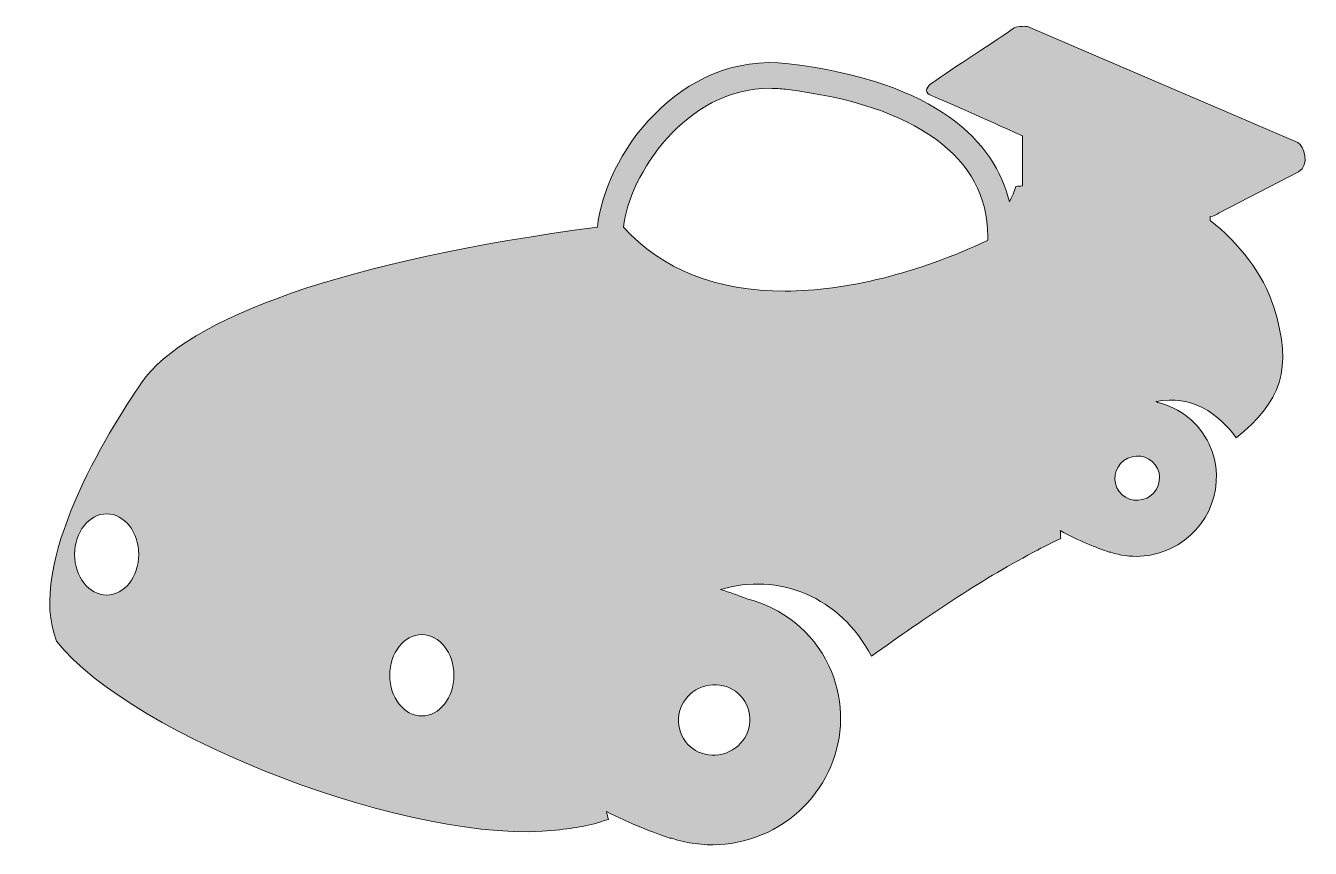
# Model space of a CAD drawing. Header units: inches. Extents: x -2 to 102, y 0 to 66.
import ezdxf

# ---------------------------------------------------------------- set-up
doc = ezdxf.new("R2010")
doc.units = ezdxf.units.IN
doc.header["$MEASUREMENT"] = 0
doc.layers.add('Layer 1', color=7, linetype='Continuous')

msp = doc.modelspace()

# ---------------------------------------------------------------- hatches: boundary and pattern name
at = {"layer": 'Layer 1', "true_color": 0xbed63a}
h = msp.add_hatch(color=63, dxfattribs=at)
h.dxf.hatch_style = 2
edge = h.paths.add_edge_path()
edge.add_spline(control_points=[(94.64, 51.14), (94.64, 51.14), (101.06, 54.48), (101.06, 54.48), (102.01, 54.98), (101.52, 56.61), (100.99, 56.84), (100.99, 56.84), (79.13, 66.24), (79.13, 66.24), (79.13, 66.24), (78.3, 66.3), (78.05, 66.12), (76.7, 65.17), (73.04, 62.82), (71.37, 61.64), (70.77, 61.21), (70.88, 60.84), (71.33, 60.65), (72.65, 60.1), (75.5, 58.83), (78.71, 57.39), (78.71, 57.39), (78.71, 53.33), (78.71, 53.33), (78.53, 53.32), (78.36, 53.3), (78.17, 53.29), (78.05, 52.86), (77.88, 52.45), (77.66, 52.04), (76.48, 56.88), (71.84, 61.77), (59.8, 63.22), (50.94, 64.29), (44.82, 55.64), (44.33, 49.99), (24.04, 47.35), (11.03, 42.64), (7.41, 37.38), (4.69, 33.42), (-1.95, 22.7), (0.55, 16.48), (6.72, 8.66), (29.65, -0.1), (40.95, 1.19), (42.73, 1.39), (43.46, 1.49), (45.21, 2.06), (45.15, 2.27), (45.1, 2.48), (45.05, 2.69), (46.95, 1.74), (48.85, 0.99), (50.14, 0.55), (50.22, 0.54), (50.28, 0.53), (50.35, 0.53), (52.78, -0.28), (55.54, -0.19), (58.07, 1.01), (63.2, 3.44), (65.43, 9.47), (63.05, 14.5), (61.72, 17.31), (59.24, 19.2), (56.41, 19.91), (55.79, 20.17), (55.06, 20.43), (54.27, 20.66), (58.92, 22.08), (64.01, 20.1), (66.49, 15.26), (71.03, 18.51), (75.15, 21.31), (79.57, 23.66), (80.66, 24.24), (80.63, 24.23), (81.82, 24.8), (81.8, 25.01), (81.79, 25.22), (81.78, 25.43), (83.2, 24.64), (84.75, 24.03), (85.74, 23.69), (85.78, 23.68), (85.82, 23.68), (85.86, 23.68), (87.39, 23.17), (89.12, 23.23), (90.7, 23.98), (93.92, 25.5), (95.31, 29.28), (93.82, 32.43), (92.99, 34.18), (91.44, 35.37), (89.68, 35.81), (89.62, 35.83), (89.57, 35.86), (89.51, 35.88), (92.47, 36.45), (94.53, 34.93), (96.02, 32.94), (99.62, 35.83), (100.65, 38.5), (99.05, 43.53), (98.2, 46.23), (96.21, 48.7), (93.92, 50.54), (93.92, 50.54), (93.92, 50.85), (93.92, 50.85), (94.19, 50.9), (94.44, 50.99), (94.64, 51.14)], knot_values=[0, 0, 0, 0, 1, 1, 1, 2, 2, 2, 3, 3, 3, 4, 4, 4, 5, 5, 5, 6, 6, 6, 7, 7, 7, 8, 8, 8, 9, 9, 9, 10, 10, 10, 11, 11, 11, 12, 12, 12, 13, 13, 13, 14, 14, 14, 15, 15, 15, 16, 16, 16, 17, 17, 17, 18, 18, 18, 19, 19, 19, 20, 20, 20, 21, 21, 21, 22, 22, 22, 23, 23, 23, 24, 24, 24, 25, 25, 25, 26, 26, 26, 27, 27, 27, 28, 28, 28, 29, 29, 29, 30, 30, 30, 31, 31, 31, 32, 32, 32, 33, 33, 33, 34, 34, 34, 35, 35, 35, 36, 36, 36, 37, 37, 37, 38, 38, 38, 38], degree=3, periodic=1)
edge = h.paths.add_edge_path()
edge.add_spline(control_points=[(4.6, 20.21), (3.17, 20.21), (2.01, 21.69), (2.01, 23.5), (2.01, 25.32), (3.17, 26.79), (4.6, 26.79), (6.04, 26.79), (7.2, 25.32), (7.2, 23.5), (7.2, 21.69), (6.04, 20.21), (4.6, 20.21)], knot_values=[0, 0, 0, 0, 1, 1, 1, 2, 2, 2, 3, 3, 3, 4, 4, 4, 4], degree=3, periodic=1)
edge = h.paths.add_edge_path()
edge.add_spline(control_points=[(30.11, 10.43), (28.67, 10.43), (27.51, 11.91), (27.51, 13.72), (27.51, 15.54), (28.67, 17.01), (30.11, 17.01), (31.54, 17.01), (32.71, 15.54), (32.71, 13.72), (32.71, 11.91), (31.54, 10.43), (30.11, 10.43)], knot_values=[0, 0, 0, 0, 1, 1, 1, 2, 2, 2, 3, 3, 3, 4, 4, 4, 4], degree=3, periodic=1)
edge = h.paths.add_edge_path()
edge.add_spline(control_points=[(56.39, 11.35), (57.06, 9.93), (56.43, 8.22), (54.98, 7.54), (53.53, 6.85), (51.81, 7.44), (51.14, 8.86), (50.47, 10.28), (51.1, 11.99), (52.55, 12.68), (54, 13.36), (55.72, 12.77), (56.39, 11.35)], knot_values=[0, 0, 0, 0, 1, 1, 1, 2, 2, 2, 3, 3, 3, 4, 4, 4, 4], degree=3, periodic=1)
edge = h.paths.add_edge_path()
edge.add_spline(control_points=[(75.89, 48.91), (70.24, 46.27), (64.45, 44.82), (59.5, 44.82), (59.5, 44.82), (59.5, 44.82), (59.5, 44.82), (53.97, 44.82), (49.57, 46.56), (46.42, 50), (46.91, 54.24), (51.43, 61.23), (58.31, 61.23), (58.71, 61.23), (59.13, 61.2), (59.55, 61.15), (70.1, 59.88), (75.91, 55.66), (75.91, 49.27), (75.91, 49.15), (75.91, 49.03), (75.89, 48.91)], knot_values=[0, 0, 0, 0, 1, 1, 1, 2, 2, 2, 3, 3, 3, 4, 4, 4, 5, 5, 5, 6, 6, 6, 7, 7, 7, 7], degree=3, periodic=1)
edge = h.paths.add_edge_path()
edge.add_spline(control_points=[(89.65, 30.46), (90.07, 29.57), (89.67, 28.5), (88.77, 28.07), (87.86, 27.64), (86.78, 28.01), (86.36, 28.9), (85.94, 29.79), (86.33, 30.86), (87.24, 31.29), (88.15, 31.72), (89.23, 31.35), (89.65, 30.46)], knot_values=[0, 0, 0, 0, 1, 1, 1, 2, 2, 2, 3, 3, 3, 4, 4, 4, 4], degree=3, periodic=1)

# ---------------------------------------------------------------- linework, layer by layer
at = {"layer": 'Layer 1', "lineweight": 0}
for points, knots in [([(94.64, 51.14), (94.64, 51.14), (101.06, 54.48), (101.06, 54.48), (102.01, 54.98), (101.52, 56.61), (100.99, 56.84), (100.99, 56.84), (79.13, 66.24), (79.13, 66.24), (79.13, 66.24), (78.3, 66.3), (78.05, 66.12), (76.7, 65.17), (73.04, 62.82), (71.37, 61.64), (70.77, 61.21), (70.88, 60.84), (71.33, 60.65), (72.65, 60.1), (75.5, 58.83), (78.71, 57.39), (78.71, 57.39), (78.71, 53.33), (78.71, 53.33), (78.53, 53.32), (78.36, 53.3), (78.17, 53.29), (78.05, 52.86), (77.88, 52.45), (77.66, 52.04), (76.48, 56.88), (71.84, 61.77), (59.8, 63.22), (50.94, 64.29), (44.82, 55.64), (44.33, 49.99), (24.04, 47.35), (11.03, 42.64), (7.41, 37.38), (4.69, 33.42), (-1.95, 22.7), (0.55, 16.48), (6.72, 8.66), (29.65, -0.1), (40.95, 1.19), (42.73, 1.39), (43.46, 1.49), (45.21, 2.06), (45.15, 2.27), (45.1, 2.48), (45.05, 2.69), (46.95, 1.74), (48.85, 0.99), (50.14, 0.55), (50.22, 0.54), (50.28, 0.53), (50.35, 0.53), (52.78, -0.28), (55.54, -0.19), (58.07, 1.01), (63.2, 3.44), (65.43, 9.47), (63.05, 14.5), (61.72, 17.31), (59.24, 19.2), (56.41, 19.91), (55.79, 20.17), (55.06, 20.43), (54.27, 20.66), (58.92, 22.08), (64.01, 20.1), (66.49, 15.26), (71.03, 18.51), (75.15, 21.31), (79.57, 23.66), (80.66, 24.24), (80.63, 24.23), (81.82, 24.8), (81.8, 25.01), (81.79, 25.22), (81.78, 25.43), (83.2, 24.64), (84.75, 24.03), (85.74, 23.69), (85.78, 23.68), (85.82, 23.68), (85.86, 23.68), (87.39, 23.17), (89.12, 23.23), (90.7, 23.98), (93.92, 25.5), (95.31, 29.28), (93.82, 32.43), (92.99, 34.18), (91.44, 35.37), (89.68, 35.81), (89.62, 35.83), (89.57, 35.86), (89.51, 35.88), (92.47, 36.45), (94.53, 34.93), (96.02, 32.94), (99.62, 35.83), (100.65, 38.5), (99.05, 43.53), (98.2, 46.23), (96.21, 48.7), (93.92, 50.54), (93.92, 50.54), (93.92, 50.85), (93.92, 50.85), (94.19, 50.9), (94.44, 50.99), (94.64, 51.14)], [0, 0, 0, 0, 1, 1, 1, 2, 2, 2, 3, 3, 3, 4, 4, 4, 5, 5, 5, 6, 6, 6, 7, 7, 7, 8, 8, 8, 9, 9, 9, 10, 10, 10, 11, 11, 11, 12, 12, 12, 13, 13, 13, 14, 14, 14, 15, 15, 15, 16, 16, 16, 17, 17, 17, 18, 18, 18, 19, 19, 19, 20, 20, 20, 21, 21, 21, 22, 22, 22, 23, 23, 23, 24, 24, 24, 25, 25, 25, 26, 26, 26, 27, 27, 27, 28, 28, 28, 29, 29, 29, 30, 30, 30, 31, 31, 31, 32, 32, 32, 33, 33, 33, 34, 34, 34, 35, 35, 35, 36, 36, 36, 37, 37, 37, 38, 38, 38, 38]), ([(75.89, 48.91), (70.24, 46.27), (64.45, 44.82), (59.5, 44.82), (59.5, 44.82), (59.5, 44.82), (59.5, 44.82), (53.97, 44.82), (49.57, 46.56), (46.42, 50), (46.91, 54.24), (51.43, 61.23), (58.31, 61.23), (58.71, 61.23), (59.13, 61.2), (59.55, 61.15), (70.1, 59.88), (75.91, 55.66), (75.91, 49.27), (75.91, 49.15), (75.91, 49.03), (75.89, 48.91)], [0, 0, 0, 0, 1, 1, 1, 2, 2, 2, 3, 3, 3, 4, 4, 4, 5, 5, 5, 6, 6, 6, 7, 7, 7, 7]), ([(89.65, 30.46), (90.07, 29.57), (89.67, 28.5), (88.77, 28.07), (87.86, 27.64), (86.78, 28.01), (86.36, 28.9), (85.94, 29.79), (86.33, 30.86), (87.24, 31.29), (88.15, 31.72), (89.23, 31.35), (89.65, 30.46)], [0, 0, 0, 0, 1, 1, 1, 2, 2, 2, 3, 3, 3, 4, 4, 4, 4]), ([(4.6, 20.21), (3.17, 20.21), (2.01, 21.69), (2.01, 23.5), (2.01, 25.32), (3.17, 26.79), (4.6, 26.79), (6.04, 26.79), (7.2, 25.32), (7.2, 23.5), (7.2, 21.69), (6.04, 20.21), (4.6, 20.21)], [0, 0, 0, 0, 1, 1, 1, 2, 2, 2, 3, 3, 3, 4, 4, 4, 4]), ([(30.11, 10.43), (28.67, 10.43), (27.51, 11.91), (27.51, 13.72), (27.51, 15.54), (28.67, 17.01), (30.11, 17.01), (31.54, 17.01), (32.71, 15.54), (32.71, 13.72), (32.71, 11.91), (31.54, 10.43), (30.11, 10.43)], [0, 0, 0, 0, 1, 1, 1, 2, 2, 2, 3, 3, 3, 4, 4, 4, 4]), ([(56.39, 11.35), (57.06, 9.93), (56.43, 8.22), (54.98, 7.54), (53.53, 6.85), (51.81, 7.44), (51.14, 8.86), (50.47, 10.28), (51.1, 11.99), (52.55, 12.68), (54, 13.36), (55.72, 12.77), (56.39, 11.35)], [0, 0, 0, 0, 1, 1, 1, 2, 2, 2, 3, 3, 3, 4, 4, 4, 4])]:
    msp.add_open_spline(points, degree=3, knots=knots, dxfattribs=at)

doc.saveas('drawing.dxf')
